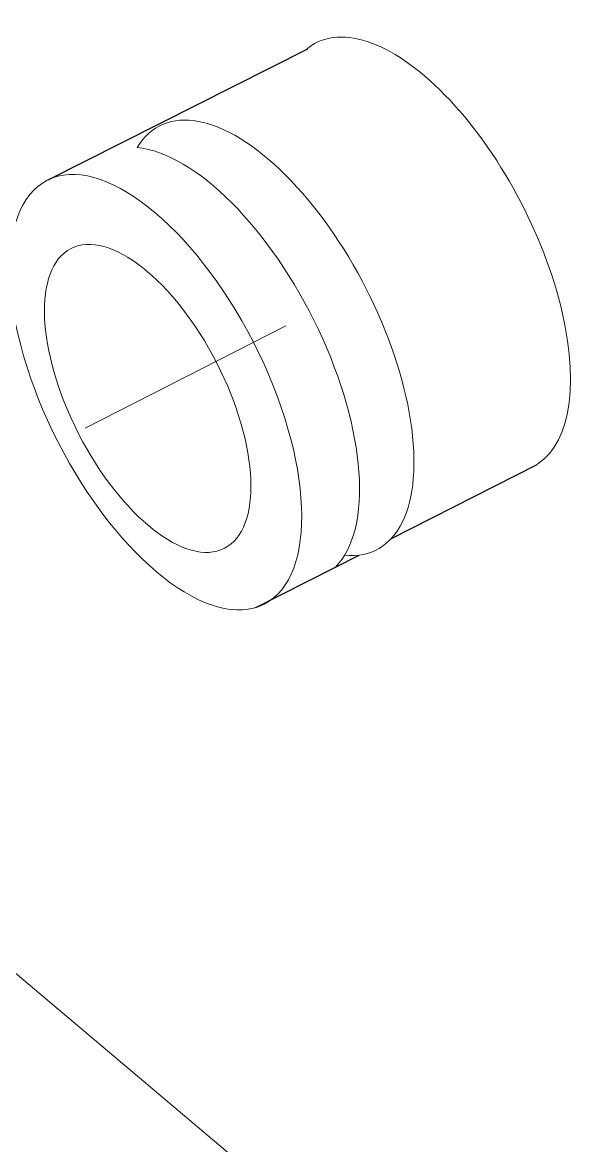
# Model space of a CAD drawing. Extents: x 10170 to 11010, y -16669 to -16075.
# Drawn here: x 10616.89 to 10632.92, y -16186.45 to -16154.58 of the extents above; entities that cross this region are included whole.
import ezdxf

# ---------------------------------------------------------------- set-up
doc = ezdxf.new("R2010")
doc.units = 0
doc.header["$MEASUREMENT"] = 0
doc.linetypes.add('CENTER', pattern=[47.5, 22, -8.5, 8.5, -8.5])
doc.linetypes.add('HIDDEN2', pattern=[4.7625, 3.175, -1.5875])
doc.layers.get('0').update_dxf_attribs({"linetype": 'CONTINUOUS'})
doc.layers.add('1', color=4, linetype='HIDDEN2', lineweight=13)

msp = doc.modelspace()

# ---------------------------------------------------------------- linework, layer by layer
for p, q in [((10617.62395, -16159.04625), (10624.9848, -16155.32991)), ((10627.33877, -16169.23793), (10631.48919, -16167.12839)), ((10623.51025, -16171.18385), (10626.43781, -16169.69586))]:
    msp.add_line(p, q)
at = {"layer": '1', "color": 1, "linetype": 'CENTER', "lineweight": 13}
msp.add_line((10618.66824, -16166.09869), (10624.36186, -16163.18706), dxfattribs=at)
at = {"layer": '1', "color": 7, "linetype": 'Continuous', "lineweight": 18}
msp.add_line((10663.11394, -16220.72087), (10600.95301, -16168.28472), dxfattribs=at)
for centre, start_param, end_param in [((10628.29429, -16161.17608), 6.26528006, 9.53716432), ((10623.85671, -16163.53103), 5.99794338, 9.70140298), ((10622.31275, -16164.30246), 6.43391609, 9.13953604)]:
    msp.add_ellipse(centre, major_axis=(3.0755, -6.01407), ratio=0.46078096, start_param=start_param, end_param=end_param, dxfattribs=at)
for centre, major_axis in [((10620.67227, -16165.07386), (3.0755, -6.01407)), ((10620.444, -16165.24943), (2.17505, -4.25326))]:
    msp.add_ellipse(centre, major_axis=major_axis, ratio=0.46078096, dxfattribs=at)

doc.saveas('drawing.dxf')
